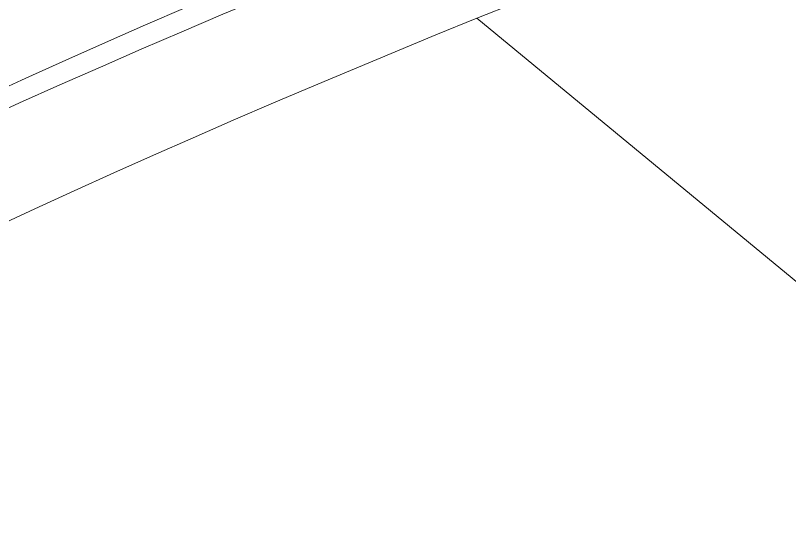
# Model space of a CAD drawing. Header units: millimetres. Extents: x 474.7 to 528.3, y 13.1 to 23.5.
# Drawn here: x 485.25345 to 485.26886, y 16.32287 to 16.33298 of the extents above; entities that cross this region are included whole.
import ezdxf

# ---------------------------------------------------------------- set-up
doc = ezdxf.new("R2010")
doc.units = ezdxf.units.MM
doc.header["$LTSCALE"] = 2.5
doc.layers.add('I-ARQ', color=8, linetype='Continuous')

msp = doc.modelspace()

# ---------------------------------------------------------------- linework, layer by layer
at = {"layer": 'I-ARQ', "lineweight": 5}
for points in [[(485.323521, 16.301086, 8.854096), (485.334705, 16.311719, 8.839059), (485.331377, 16.325429, 8.81967), (485.315562, 16.333877, 8.807723), (485.315562, 16.333877, 8.807723), (485.299746, 16.342325, 8.795775), (485.275814, 16.343177, 8.79457), (485.25832, 16.335915, 8.804841)], [(485.314712, 16.297388, 8.859326), (485.330304, 16.30639, 8.846595), (485.331315, 16.320795, 8.826224), (485.317036, 16.330495, 8.812505), (485.317036, 16.330495, 8.812505), (485.302756, 16.340196, 8.798786), (485.277971, 16.341944, 8.796315), (485.260068, 16.334511, 8.806826)], [(485.314241, 16.29766, 8.858941), (485.329517, 16.30648, 8.846469), (485.330583, 16.320577, 8.826532), (485.316696, 16.330131, 8.81302), (485.316696, 16.330131, 8.81302), (485.302811, 16.339685, 8.799509), (485.27858, 16.341527, 8.796904), (485.260883, 16.334373, 8.807021)], [(485.312078, 16.298909, 8.857175), (485.326231, 16.307081, 8.845619), (485.327219, 16.320143, 8.827146), (485.314353, 16.328996, 8.814626), (485.314353, 16.328996, 8.814626), (485.301486, 16.337848, 8.802107), (485.279035, 16.339555, 8.799693), (485.262638, 16.332927, 8.809067)]]:
    msp.add_open_spline(points, degree=3, knots=[0, 0, 0, 0, 0.5, 0.5, 0.5, 0.5, 1, 1, 1, 1], dxfattribs=at)
for points in [[(485.257631, 16.336468, 8.804059), (485.239819, 16.32916, 8.814393), (485.22426, 16.320177, 8.827097), (485.211602, 16.309893, 8.841641)], [(485.25832, 16.335915, 8.804841), (485.240692, 16.328596, 8.815191), (485.225237, 16.319674, 8.827809), (485.212561, 16.309495, 8.842204)], [(485.260068, 16.334511, 8.806826), (485.242702, 16.327302, 8.817021), (485.227478, 16.318512, 8.829452), (485.214992, 16.308486, 8.843631)], [(485.260883, 16.334373, 8.807021), (485.243119, 16.327192, 8.817177), (485.227669, 16.318272, 8.829792), (485.215231, 16.308016, 8.844296)], [(485.262638, 16.332927, 8.809067), (485.245167, 16.325864, 8.819056), (485.229971, 16.31709, 8.831463), (485.217736, 16.307002, 8.845729)], [(485.262638, 16.332927, 8.809067), (485.262638, 16.332927, 8.809067), (485.270806, 16.326192, 8.818591), (485.270806, 16.326192, 8.818591)]]:
    msp.add_open_spline(points, degree=3, dxfattribs=at)

doc.saveas('drawing.dxf')
